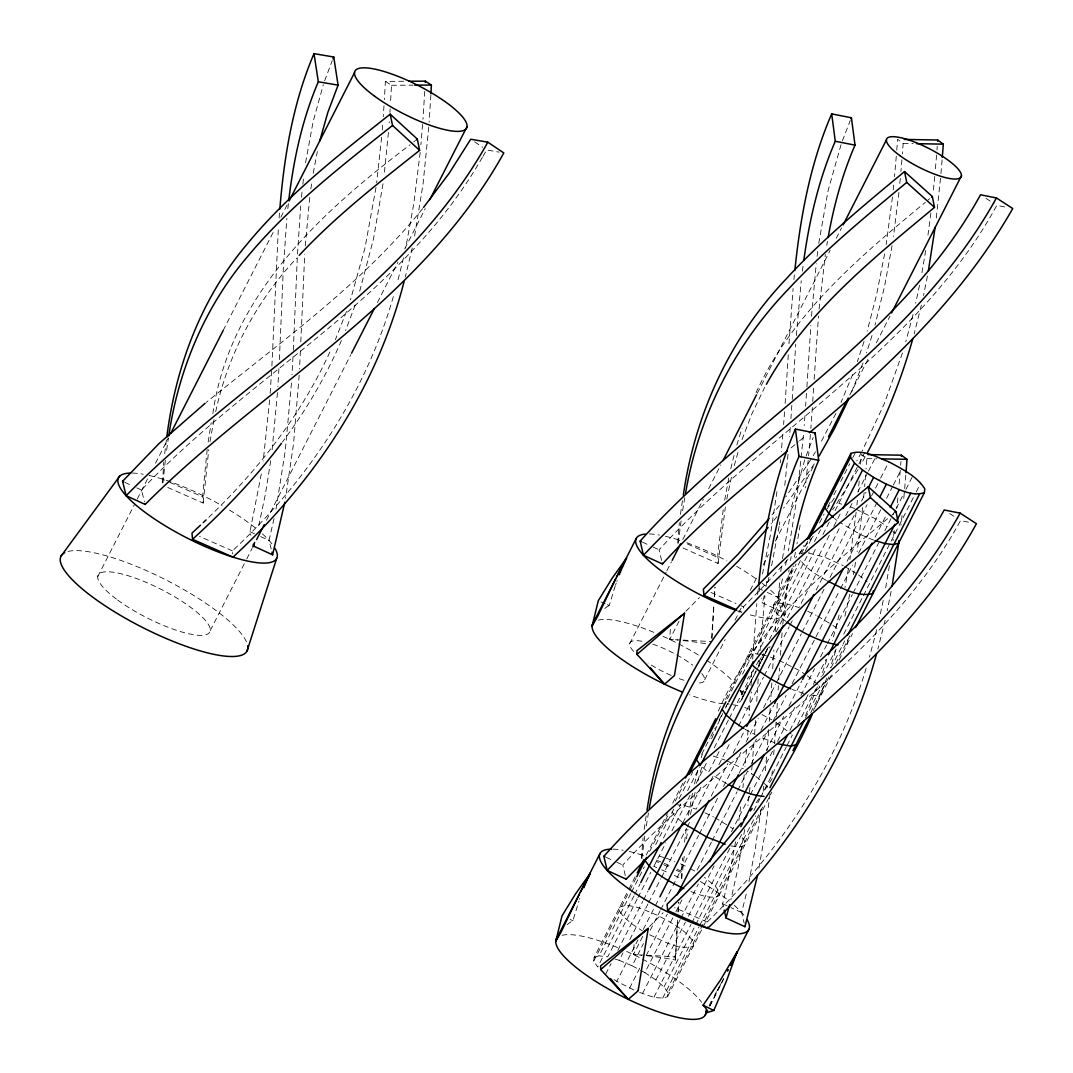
<?xml version="1.0" encoding="UTF-8"?>
<svg xmlns="http://www.w3.org/2000/svg" width="1073" height="1073" viewBox="0 0 1073 1073"><rect width="100%" height="100%" fill="white"/><g stroke="black" fill="none" stroke-linecap="round" stroke-linejoin="round"><path stroke-width="0.75" stroke-dasharray="5 3.75" d="M300.802 341.831L304.719 254.381M300.4 350.871L299.501 369.058M279.382 359.603L283.393 267.392L286.867 218.275M293.331 350.187L297.369 256.071L300.668 206.07M292.996 356.732L291.99 374.772M403.676 81.266L385.395 81.374L384.375 99.641M385.395 81.374L391.497 85.277L390.438 104.135M271.898 365.987L278.35 228.683M278.926 368.576L277.867 386.588M647.032 955.788A96.463 25.967 3.6 0 1 675.427 960.013L677.707 919.185M712.043 638.663L714.001 604.005M424.747 91.285L422.963 119.291M430.863 94.88L429.133 122.027M299.166 375.161L293.6 443.176L285.552 498.234M271.617 370.829L270.141 393.456M634.063 944.602L633.432 954.621A96.463 25.967 3.6 0 1 641.627 955.265M670.357 629.422L669.726 639.441A96.463 25.967 3.6 0 1 677.921 640.085M675.413 960.027L677.519 919.199M678.163 911.661L678.74 902.675M711.627 638.006L713.813 604.019M714.457 596.481L715.034 587.494M750.993 685.714L751.985 669.995M756.773 701.38L758.235 678.069M788.279 354.814L785.007 405.406M771.822 682.951L770.615 702.064M778.126 690.046L778.408 685.66M814.152 379.265L818.498 315.998M384 105.731L383.262 116.662M390.143 108.842L389.915 112.383M750.295 696.766L749.048 715.812M772.708 668.734L773.928 649.956M778.77 679.813L779.521 668.211M777.295 703.298L776.436 716.643M806.909 386.884L810.853 325.481M813.589 388.118L812.73 401.463M291.48 382.994L285.27 450.74L275.989 509.192M752.683 659.037L756.8 603.71M758.987 666.507L759.456 659.318M788.977 343.856L793.095 288.53M770.186 708.462L769.314 721.324M792.223 399.411L795.75 344.138M806.48 393.281L805.608 406.144M755.54 720.479L754.614 733.784M791.834 405.299L790.908 418.604M776.047 722.612L774.545 743.643M812.341 407.432L810.853 428.462M277.464 392.611L272.086 450.11M305.242 245.958L309.789 196.842M678.015 912.117L678.726 902.272M714.31 596.937L715.02 587.092M780.393 655.268L782.204 631.179M167.79 487.477L203.159 503.063L202.891 493.07L207.21 449.131M760.06 650.721L764.942 595.984M784.564 411.777L783.612 424.532M796.354 335.541L801.236 280.804M389.164 122.979L389.258 121.799M748.029 730.136L747.318 739.713M775.216 631.42L779.95 578.87M768.63 731.008L767.115 750.47M811.51 316.24L816.245 263.69M804.924 415.828L804.187 425.552M860.573 464.099L861.297 454.456L866.877 458.587L866.085 469.089M896.773 150.126L897.591 139.289L903.171 143.406L902.38 153.908M203.159 503.063L208.766 449.533M279.101 218.074L279.57 212.052M753.957 742.69L752.267 763.547M790.265 427.51L789.567 436.443M900.958 461.47L900.676 465.226M937.252 146.29L936.97 150.046M422.588 124.388L420.898 144.775M428.771 126.976L423.044 184.006L414.245 238.206M269.658 399.921L263.193 461.135M382.632 125.152L382.243 129.994M774.089 749.678L773.472 757.256M810.383 434.498L808.586 455.77M865.629 474.937L864.637 486.632M896.29 156.175L894.506 176.643M901.924 159.756L900.931 171.452M900.274 470.242L898.906 486.579M905.8 475.138L904.673 488.55M936.581 155.062L935.2 171.398M942.094 159.957L940.86 174.591M388.439 132.381L384.188 174.483M746.54 749.289L744.997 766.873M782.834 434.109L781.292 451.693M803.409 435.289L796.743 498.918L788.427 550.892M162.533 482.917L163.78 462.007M766.565 756.975L765.076 773.257M782.794 624.178L789.044 569.763M819.088 308.997L825.338 254.583M859.191 480.999L858.212 491.823M381.639 137.25L376.65 182.772M752.146 765.036L751.328 774.009M904.231 493.432L903.546 500.769M940.525 178.252L936.085 219.885M162.975 482.716L165.363 460.089M788.038 454.348L784.403 488.832M772.292 770.95L771.567 778.596M864.114 492.467L863.336 500.622M900.301 178.453L899.63 185.441M934.744 176.428L933.148 192.791M674.233 875.38L681.744 878.707L681.207 872.51L682.696 857.783M682.965 548.008L718.038 563.526L717.864 553.628L723.403 508.2M808.157 460.357L805.246 487.974M681.744 878.707L684.292 855.181M718.038 563.526L725.375 506.952M897.86 497.899L896.854 507.972M301.473 197.231L302.21 189.921M420.173 152.406L413.896 203.105L405.715 248.011M757.632 594.67L758.383 587.186M744.233 774.867L742.905 787.649M793.926 279.49L794.369 274.996M780.205 462.892L780.527 459.687M857.394 500.233L856.911 505.021M893.688 185.052L893.205 189.841M862.625 507.609L857.179 551.643M898.919 192.429L893.474 236.462M749.973 787.488L747.935 805.515M763.748 786.321L762.849 794.489M902.058 515.456L900.971 525.26M287.832 208.672L288.597 201.858M641.413 858.252L643.062 837.852M677.707 543.072L679.357 522.672M769.998 793.926L764.593 835.599L758.584 870.109M856.147 512.21L849.883 559.623M892.441 197.03L886.177 244.443M633.982 895.861L597.728 967.014L593.704 961.22L594.147 957.331L628.134 890.63M641.949 858.44L644.819 835.827M678.243 543.26L681.114 520.646M639.602 992.445C648.387 995.395 658.353 1000.291 667.567 996.656L668.01 992.766L763.922 804.522M847.75 640.004L847.308 643.88L842.439 645.396M302.841 184.127L303.686 176.924M164.692 453.624L166.422 439.836M817.09 256.393L817.8 250.586M780.795 571.56L781.506 565.766M930.908 212.91L927.595 238.005M894.305 530.612L893.031 540.644M684.52 842.157L686.251 829.188M802.376 271.201L803.261 264.387M766.082 586.381L766.967 579.568M776.932 491.622L770.521 534.461L762.326 574.766M740.638 806.802L738.72 821.127M761.092 809.19L755.325 848.341L748.981 881.657M270.704 460.746L265.433 494.009L258.378 527.581M382.994 183.765L373.525 238.756L359.468 292.084M818.739 243.383L828.115 190.525L841.058 144.614M782.445 558.564L791.82 505.705L804.763 459.794M166.623 450.217L168.34 438.522M680.443 514.329L682.455 500.608M644.149 829.509L646.161 815.788M208.149 442.089L211.18 422.655M310.835 188.902L311.787 182.343M376.006 187.507L364.981 247.93L350.469 299.904M686.465 838.831L687.914 829.201M305.577 162.72L313.128 121.598L323.335 84.687M744.675 829.577L738.237 866.971L730.874 899.845M261.316 473.931L249.982 531.698L250.948 535.32M682.589 510.775L684.762 497.751M646.281 825.955L648.468 812.932M779.347 524.925L779.83 521.907M800.163 525.073L797.011 543.676M892.079 245.65L884.514 286.612L874.991 325.24M855.543 562.359L853.504 574.565M925.717 250.492L921.667 274.111M889.423 565.672L885.373 589.292M209.946 441.768L214.104 419.06M779.105 526.427L771.46 566.423M735.568 841.742L729.734 873.167L722.652 903.815L723.752 908.268M724.677 500.152L728.822 477.74M688.383 815.332L692.528 792.92M826.787 245.355L827.457 241.425M790.493 560.535L791.15 556.605M313.222 173.222L317.353 151.508M884.648 253.805L876.453 295.303L867.145 331.208M848.354 568.985L844.988 587.561M726.756 499.24L732.081 474.199M690.462 814.42L695.197 791.834M927.421 276.096L923.531 295.491M891.126 591.277L887.237 610.671M212.856 413.561C229.676 295.853 320.17 212.695 410.101 144.748M795.401 552.287L793.832 560.213M849.776 594.268L844.464 618.236M919.521 285.217L915.685 303.216M883.227 600.397L879.391 618.397M786.576 560.254L785.275 566.477M274.044 518.608L269.015 540.443L271.523 550.355M412.233 247.97L405.312 277.022M792.156 568.127L781.265 611.543L762.326 602.825L761.32 598.412M730.767 468.74L734.455 453.624M694.472 783.92L698.161 768.805M215.713 411.683C227.932 354.291 256.541 300.963 296.591 258.204M921.385 305.134L914.169 333.864M885.091 620.315L877.875 649.044M403.528 257.855L397.426 282.212M782.512 578.884L777.952 597.379L779.454 603.589M746.218 894.064L741.658 912.56L744.179 923.196M839.099 615.03L832.541 640.474M768.952 577.381L767.477 583.444M913.016 314.577L905.773 341.858M876.721 629.757L869.479 657.038M759.604 591.317L758.946 588.634L759.644 585.871M567.134 924.711A96.463 58.331 29.6 0 1 572.915 920.661L578.924 901.132M734.227 465.655L738.278 451.304M697.933 780.836L701.983 766.484M764.338 595.569L762.326 602.825M736.816 445L742.033 428.14M701.219 757.739L702.305 754.104M393.322 296.631C365.316 394.663 306.583 481.737 232.412 550.878L232.693 554.003M872.027 335.487L866.501 352.883M835.733 650.667L830.207 668.063M864.047 341.482L857.314 361.762M902.46 352.95L884.192 403.917L862.182 450.942M866.166 668.13C837.329 765.264 779.695 851.949 707.174 922.029L707.348 923.974M826.84 659.587L821.019 676.942M742.033 439.595L752.025 413.521L764.647 387.474M324.596 80.918L332.241 60.625M615.218 585.952L609.236 605.507L606.5 604.3M355.163 305.108L345.533 330.725M615.54 585.026L616.197 583.189M842.372 140.845L850.259 120.498M806.078 456.025L813.2 437.502M579.568 899.281L579.903 898.369M863.027 362.929L850.849 393.965M769.502 647.958L770.012 646.55M826.733 678.109L815.748 706.356M346.485 311.438L335.393 339.658M616.868 581.351L617.203 580.439M817.371 686.921L804.71 717.649M852.606 374.584L841.004 402.469M711.587 738.774L717.193 725.388M341.415 340.543C325.87 376.636 305.832 410.744 282.306 442.197M745.789 689.818L747.961 685.151M709.159 1005.723L711.788 1000.103M745.131 691.28L743.817 694.177M718.306 711.117C753.796 630.428 822.629 572.486 889.034 517.508M717.689 724.288L722.813 713.371M751.127 693.051L751.636 691.937M743.16 695.626L742.154 697.799M756.116 392.597C792.035 313.531 859.862 256.568 925.328 202.328M329.867 352.078C301.258 414.688 258.298 469.826 208.792 517.293M835.934 413.387L820 444.007M766.887 650.05L768.362 647.086M767.624 648.561L761.589 660.364M766.135 651.526L758.544 666.413M97.764 576.577L134.232 505.007M137.264 499.052L149.415 475.191M155.505 463.268L168.407 437.918M223.117 330.564L274.017 230.668M280.844 217.256L287.685 203.83M210.268 630.548L245.972 560.468M246.736 558.979L252.048 548.544M266.48 520.217L350.817 354.707M377.401 302.532L397.909 262.268M404.749 248.856L425.257 208.591M629.65 643.827L666.118 572.258M666.87 570.769L671.43 561.823M682.83 539.451L703.338 499.2M708.663 488.765L720.815 464.904M757.283 393.335L830.207 250.21M836.283 238.273L841.608 227.838M679.048 621.16L669.726 639.441L681.395 640.044M704.653 679.799L725.16 639.548M735.045 620.167L741.121 608.23M750.242 590.338L757.833 575.436M763.144 565.002L768.469 554.567M775.31 541.141L814.045 465.105M849.762 395.025L868.754 357.752M876.346 342.837L890.013 315.998M628.885 889.155L635.685 875.809M646.254 855.06L667.406 813.562M672.691 803.181L683.26 782.432M725.563 699.435L793.524 566.034M799.573 554.178L804.106 545.285M593.704 961.22L629.194 891.556M629.945 890.08L635.994 878.21M649.581 851.533L668.466 814.487M675.266 801.142L686.586 778.904M727.373 698.872L796.099 563.982M801.383 553.614L808.184 540.269M594.147 957.331L599.016 955.828L630.736 893.568M631.501 892.092L644.337 866.89M655.67 844.652L673.79 809.082M679.075 798.701L692.675 772.024M701.729 754.239L710.044 737.942M710.795 736.454L715.329 727.561M719.098 720.144L722.129 714.216M725.898 706.812L727.414 703.848L739.002 705.752M742.516 674.206L801.424 558.59M805.193 551.173L812.757 536.352M819.544 523.02L824.077 514.115M827.86 506.711L830.126 502.258M833.895 494.854L836.913 488.926M840.695 481.509L849.762 463.724M852.78 457.795L855.798 451.867M634.747 894.386L640.031 884.004M663.436 838.053L680.805 803.959M687.605 790.627L699.69 766.913M757.082 654.262L809.203 551.991M814.487 541.61L820.523 529.754M637.188 899.053L607.734 956.861L599.016 955.828M637.952 897.578L650.788 872.376M653.806 866.447L665.89 842.734M671.926 830.878L690.06 795.294M696.095 783.438L707.429 761.213M714.229 747.868L728.567 719.701M729.332 718.226L753.501 670.799M756.519 664.871L759.536 658.929M769.354 639.669L816.177 547.766M822.978 534.434L829.778 521.089M835.062 510.708L864.516 452.913M741.617 699.663L767.906 648.065M776.168 631.849L785.181 614.172M605.762 974.002L611.047 963.621M617.847 950.289L642.767 901.374M643.518 899.885L648.052 890.992M682.79 822.817L702.426 784.283M719.044 751.663L708.475 772.412L701.594 766.43M829.308 535.266L785.503 621.227L777.482 614.239L773.445 608.458L773.888 604.568L778.77 603.053L787.475 604.099L798.983 607.559L840.521 526.038M833.842 526.374L840.642 513.028M614.923 959.034L619.242 960.335L623.011 952.918M629.811 939.572L647.944 904.003M648.696 902.527L660.78 878.814M661.531 877.325L686.452 828.41M687.216 826.934L690.234 821.006M712.888 776.53L696.27 809.149L684.775 805.675L677.506 804.804M718.923 764.673L730.257 742.449M738.559 726.139L763.493 677.224M764.244 675.749L789.165 626.833M789.916 625.344L792.182 620.905M845.806 515.67L852.606 502.325M857.89 491.944L867.708 472.683M868.459 471.195L876.024 456.374M633.875 990.003L616.814 981.352L637.966 939.854M643.25 929.473L654.584 907.248M655.335 905.76L659.117 898.342M711.225 796.072L727.843 763.466M733.127 753.085L745.212 729.372L755.124 734.683M816.204 590.043L855.476 512.974M861.512 501.118L866.045 492.225M642.754 936.34L633.432 954.621L645.101 955.225M619.242 960.335L632.145 965.807L643.478 943.569M650.265 930.237L660.083 910.964M660.847 909.488L672.167 887.25M672.932 885.761L698.603 835.371M699.355 833.895L718.239 796.837M723.524 786.455L740.893 752.374M746.178 741.993L758.262 718.28M763.56 707.898L775.631 684.185M776.396 682.71L801.316 633.794M802.067 632.305L823.97 589.318M830.019 577.462L867.024 504.833M871.558 495.941L879.86 479.644M880.611 478.156L888.927 461.859M629.569 988.179L640.138 967.43M646.187 955.574L667.326 914.075M739.082 773.257L756.452 739.163M760.972 730.27L773.821 705.082M847.08 561.3L877.285 502.016M668.01 992.766L663.972 986.986L655.952 979.984L644.886 972.634L672.838 917.791M675.856 911.862L681.905 900.006M711.359 842.198L696.243 871.839L689.161 868.057M712.11 840.722L737.03 791.807M737.781 790.318L747.599 771.058L754.52 775.645M751.382 763.641L768.751 729.546M773.284 720.654L786.12 695.465M792.169 683.608L839.743 590.217M840.494 588.742L852.579 565.028M858.628 553.172L882.033 507.221M886.566 498.328L892.602 486.471M893.366 484.983L901.669 468.686M642.472 993.652L680.228 919.548M680.993 918.059L698.362 883.978M766.323 750.577L783.706 716.482M788.99 706.101L801.826 680.912M875.085 537.13L886.405 514.906M655.952 979.984L685.406 922.176M688.423 916.248L714.095 865.857M731.478 831.763L749.598 796.193M750.349 794.717L773.016 750.242M777.536 741.349L794.905 707.255M800.954 695.398L814.541 668.72M820.59 656.864L826.626 645.007M827.39 643.518L852.311 594.616M853.062 593.128L878.747 542.737M884.782 530.88L892.334 516.059M893.085 514.571L895.351 510.131M896.116 508.642L905.169 490.857M905.934 489.368L912.721 476.036M653.98 997.125L690.985 924.497M691.736 923.021L730.257 847.429M789.916 730.324L808.036 694.754L816.754 695.787L821.636 694.285L822.079 690.395L818.847 685.768M813.334 684.373L826.17 659.184M663.972 986.986L694.942 926.214M695.693 924.725L742.516 832.836M753.85 810.598L759.899 798.741M760.65 797.252L786.321 746.862M787.086 745.373L792.37 735.005M797.655 724.624L817.291 686.09M822.575 675.708L836.175 649.031M843.727 634.21L862.598 597.151M863.363 595.676L915.47 493.406M916.221 491.917L920.755 483.024M662.685 998.172L698.939 927.018M699.69 925.543L755.58 815.856M805.434 718.025L824.305 680.966M831.106 667.634L844.706 640.957M810.745 712.633L830.381 674.085M835.679 663.718L850.017 635.551M667.567 996.656L702.305 928.467M703.056 926.992L771.782 792.102M813.321 710.581L832.205 673.522M839.006 660.19L852.592 633.513M709.83 1005.991L723.35 979.461M743.146 696.605L756.317 670.773M709.776 1006.045L723.779 978.603M725.536 707.992L726.649 705.86M760.73 662.001L758.115 666.91M727.212 704.787L728.352 702.654M723.135 979.636L723.564 978.817M861.431 452.377L856.817 460.894M721.821 982.09L720.063 985.349M865.173 456.776L861.23 463.925M755.915 670.974L755.03 672.597M719.621 986.154L717.019 990.889M716.59 991.653L714.538 995.301M857.998 469.612L835.398 505.638M813.2 455.676L815.507 451.813M482.984 156.282L486.699 149.965L499.146 152.138M482.354 157.329C401.57 298.817 250.089 374.236 141.502 490.026L144.439 501.735M763.654 653.712L762.085 656.3M761.307 657.588L756.76 664.858M810.866 459.526L785.744 496.96M814.286 463.912L783.598 508.133M772.211 778.542L762.42 793.671M754.104 668.962L747.251 679.115M834.311 498.073L827.122 508.709M832.621 509.702L834.486 506.993M759.04 798.634L754.735 804.804M779.414 505.423L771.983 514.96M813.227 536.151L795.643 557.88M776.906 516.703L771.031 523.986M422.588 208.672C361.386 284.533 281.341 341.429 206.257 402.375M661.598 560.441L659.09 549.819C767.262 431.011 917.817 350.039 996.817 205.399L1006.367 207.277M625.304 875.622L622.796 864.999C730.928 746.124 881.523 665.233 960.523 520.579L970.072 522.457M787.931 559.382L767.477 582.237L743.468 606.849L743.79 610.363M685.888 611.275L699.435 597.581M649.594 926.455L663.141 912.761M799.546 440.855L805.662 435.772M927.957 200.155L929.701 198.706M791.029 447.91L798.325 441.875M891.663 515.335L893.407 513.887M413.695 141.904L415.492 140.496M800.793 553.789L804.442 552.662M391.497 85.277L413.105 85.156M903.171 143.406L913.217 143.594M866.877 458.587L876.909 458.775M683.058 640.125L711.412 641.574M646.764 955.305L675.118 956.754M808.801 553.172L824.668 557.169L843.23 565.672M760.355 654.315L753.085 653.444L748.216 654.959L747.76 658.849L749.383 661.169M731.008 845.94L739.726 846.986L744.595 845.47L745.051 841.581L741.014 835.8M838.831 503.304L841.715 504.176M761.803 654.49L768.992 656.663M770.427 657.092L777.603 659.788M803.731 693.453L792.236 689.456M744.756 707.483L751.932 710.178M775.175 742.985L759.389 736.816M713.317 756.143L724.825 759.966M659.09 856.066L664.844 857.81M666.279 858.239L674.89 861.364M850.339 506.764L854.645 508.602M856.08 509.206L875.997 519.077L887.049 526.427M873.57 540.095L860.667 534.622L839.623 522.283M807.593 611.208L816.137 615.312M779.038 660.391L798.956 670.263L805.863 674.863M726.247 760.569L743.361 768.778M704.881 812.798L713.424 816.902M680.631 863.805L687.753 867.292M690.958 891.65C699.744 894.614 709.696 899.496 718.923 895.861L719.366 891.971L715.329 886.191L704.545 877.365M601.028 601.899L605.132 603.697M232.412 550.878L199.578 536.433M570.206 919.481L572.942 920.674M740.96 605.735L743.468 606.849M162.171 479.001L164.692 480.114M169.749 482.34L202.623 496.853M707.174 922.029L674.609 907.624M677.385 539.558L679.893 540.658M687.417 543.984L717.515 557.33M710.903 592.444L735.957 603.536M739.029 610.872L741.537 611.986M656.139 861.391L658.634 862.491M663.651 864.717L671.175 868.057M641.091 854.738L643.599 855.838M661.692 869.827L669.217 873.154M654.181 866.501L656.689 867.614M676.191 870.283L681.207 872.51M249.982 531.698L254.744 533.885M758.946 588.634L762.514 590.271M767.262 592.457L777.952 597.379M642.526 542.2L649.634 545.46M653.175 547.096L659.09 549.819M260.685 536.607L269.015 540.443M124.924 482.394L132.033 485.667M136.767 487.853L141.502 490.026M741.658 912.56L730.968 907.637M722.652 903.815L727.4 906.001M606.232 857.381L613.34 860.64M616.881 862.276L622.796 864.999M740.719 690.69L746.07 693.306M844.652 566.437L857.22 574.068M826.492 580.466C816.285 574.632 805.394 568.341 799.117 558.054M817.559 616.076L831.548 624.459M761.951 714.591L771.863 719.903M726.609 783.558L714.001 776.101M714.846 817.653L728.835 826.049M649.581 934.744C662.953 940.833 678.19 950.437 693.238 946.252L693.695 942.376C685.513 929.379 670.853 922.552 657.816 915.417C645.946 911.084 632.748 902.675 619.818 906.94L619.376 910.829L623.413 916.61L631.447 923.598L642.499 930.962M632.145 965.807L639.226 969.603M640.648 970.354L644.886 972.634M985.939 198.331L994.094 203.629M949.645 513.511L957.8 518.809M858.601 574.98L867.105 581.821M832.93 625.385L837.986 629.221M807.258 675.775L818.042 684.601M776.047 722.491L791.217 733.999M755.902 776.57L763.252 782.405M730.217 826.961L732.98 828.799M614.051 979.515L616.814 981.352M474.709 141.904L482.702 147.269M892.79 531.417L895.083 533.415M834.566 518.447L836.86 520.445M764.392 783.397L769.918 790.023M681.65 821.811L674.769 815.815L670.732 810.035M779.856 605.36L781.265 611.543M68.028 551.455A104.416 26.503 27 0 1 166.302 580.091A104.416 26.503 27 0 1 246.79 642.7M132.368 473.072A88.751 22.52 27 0 1 143.165 474.226M149.469 475.527A88.751 22.52 27 0 1 222.138 505.732M229.461 510.037A88.751 22.52 27 0 1 255.857 528.292M262.389 533.858A88.751 22.52 27 0 1 272.676 544.869M740.102 690.757A96.463 13.144 24.9 0 1 742.114 697.772M739.968 690.247A83.533 21.192 27 0 1 735.944 703.499M723.752 703.848A83.533 21.192 27 0 1 689.563 694.848M598.358 620.127A83.533 21.192 27 0 1 656.032 633.271M662.98 636.302A83.533 21.192 27 0 1 699.891 655.938M706.517 660.19A83.533 21.192 27 0 1 734.965 683.501M604.783 608.445A96.463 58.331 29.6 0 1 609.209 605.48M683.327 640.608A96.463 25.967 3.6 0 1 706.785 643.907M770.562 590.15A83.533 21.192 27 0 1 746.956 613.971M741.51 612.281A83.533 21.192 27 0 1 737.339 610.859M649.339 533.965A83.533 21.192 27 0 1 659.493 535.065M665.434 536.272A83.533 21.192 27 0 1 678.552 539.92M686.894 542.777A83.533 21.192 27 0 1 726.89 560.871M736.615 566.316A83.533 21.192 27 0 1 756.398 579.031M762.286 583.363A83.533 21.192 27 0 1 765.572 585.938M701.796 673.536A41.767 10.596 27 0 1 696.404 682.924M683.997 680.255A41.767 10.596 27 0 1 676.486 677.613M671.215 675.454A41.767 10.596 27 0 1 648.052 663.007M633.62 651.391A41.767 10.596 27 0 1 643.572 641.587M652.746 644.162A41.767 10.596 27 0 1 692.689 665.139M562.064 935.307A83.533 21.192 27 0 1 619.738 948.452M626.686 951.483A83.533 21.192 27 0 1 701.541 1002.209M613.045 849.145A83.533 21.192 27 0 1 623.198 850.245M629.14 851.452A83.533 21.192 27 0 1 642.258 855.101M656.26 860.09A83.533 21.192 27 0 1 670.249 865.991M676.996 869.13A83.533 21.192 27 0 1 683.716 872.456M700.32 881.496A83.533 21.192 27 0 1 729.278 901.119M734.267 905.33A83.533 21.192 27 0 1 745.105 916.718M117.722 600.075A62.65 15.894 27 0 0 209.423 632.654A62.65 15.894 27 0 0 134.903 577.958A62.65 15.894 27 0 0 117.722 600.075"/><path stroke-width="1.5" d="M425.23 82.406L425.297 81.146L408.665 81.24M425.297 81.146L431.386 85.049L430.93 93.646M901.333 456.454L901.427 455.207L867.99 454.59M901.427 455.207L907.02 459.338L906.001 472.697M937.628 141.274L937.722 140.027L904.284 139.41M937.722 140.027L943.315 144.158L942.295 157.516M638.167 990.755L628.282 999.365L600.692 969.576L600.625 965.874L648.24 928.386L638.435 988.971M674.461 675.534L664.576 684.185L636.986 654.396L636.919 650.694L684.534 613.206L674.515 675.132M279.825 209.047C284.171 156.108 292.983 102.74 314 53.65L333.757 57.017L338.075 85.129L327.815 112.477L319.781 140.871M758.544 585.697C764.043 532.275 773.928 478.585 795.401 429.079L815.131 432.956L818.712 460.317C805.944 489.825 797.454 521.062 791.847 552.689M794.838 270.517C800.337 217.095 810.222 163.404 831.696 113.899L851.425 117.775L855.007 145.137C842.238 174.644 833.748 205.895 828.141 237.509M696.86 755.754L696.417 759.644L700.441 765.425M825.244 503.774L824.802 507.663L828.839 513.444L833.426 517.441M808.935 538.794L850.473 457.272L850.929 453.383C863.845 449.104 877.057 457.514 888.927 461.859C901.95 468.995 916.61 475.822 924.792 488.819L924.349 492.695L855.624 627.584M873.288 590.901L872.993 593.49C857.394 597.688 841.688 587.628 827.913 581.217M898.959 540.497L898.664 543.099L893.796 544.601L885.077 543.568L875.005 540.537M288.744 200.503C293.492 159.917 302.184 119.452 318.319 81.776L314 53.65M935.146 227.235L928.319 271.228M898.852 542.415L892.025 586.408M166.798 437.1C175.543 367.422 200.933 298.898 246.535 244.805C287.765 194.481 339.484 154.378 390.196 114.167L417.29 139.074L419.623 150.354C377.897 183.429 335.621 216.29 299.219 255.347M803.811 260.323C809.431 219.589 818.887 179.084 835.277 141.26L831.696 113.899M767.517 575.49C773.137 534.77 782.593 494.264 798.983 456.441L795.401 429.079M638.207 990.406L638.408 989.158M168.769 435.826C178.44 370.011 204.889 306.301 248.386 255.589C290.126 205.708 341.831 165.685 392.53 125.461L390.196 114.167M683.327 495.176C694.835 415.157 729.586 338.451 785.49 279.651C821.717 239.976 863.269 205.775 904.552 171.559L932.343 196.533L934.503 207.371C871.92 259.451 806.507 312.002 766.39 384.295M647.032 810.356C658.42 731.759 691.964 656.193 746.406 597.916C783.25 556.927 825.915 521.84 868.245 486.74L896.049 511.714L898.208 522.551C835.022 575.128 768.898 628.241 728.929 701.594M685.499 493.714C698.147 417.397 734.12 345.613 787.743 289.831C824.144 250.586 865.576 216.505 906.712 182.41L904.552 171.559M649.205 808.894C661.853 732.577 697.826 660.78 751.449 605.011C787.864 565.766 829.268 531.685 870.418 497.59L868.245 486.74M284.801 502.298L272.596 554.835L253.644 546.117L253.215 544.319M757.538 875.394L744.97 926.723L726.032 918.005L724.181 910.052M615.687 578.816L597.46 616.774L592.148 625.841L598.291 600.706L611.758 578.83L626.552 558.067L622.125 568.046M729.64 904.7L726.032 918.005M253.644 546.117L254.636 542.415M404.025 281.81C376.61 388.426 313.41 483.011 232.989 557.128L192.536 539.29L192 533.08L200.463 525.234M912.841 338.612C901.736 377.991 886.687 416.297 867.494 452.457M876.547 653.792C848.099 759.241 786.227 853.209 707.737 928.266L667.621 910.494L667.084 904.298L706.584 864.181L741.282 823.004M247.098 650.868L276.7 558.282M737.138 951.845L726.381 981.205L713.8 1010.458L705.86 1012.966A96.463 13.144 24.9 0 0 703.11 1005.227L720.466 980.038L737.138 951.845L732.805 960.778M619.389 574.752L619.832 573.639M620.274 572.513L620.731 571.399M583.98 887.693L584.436 886.58M621.2 570.286L621.656 569.173M584.906 885.466L585.362 884.34M332.992 58.814L333.757 57.017M585.831 883.227L586.301 882.113M851.037 118.674L851.425 117.775M814.742 433.854L815.131 432.956M586.783 881L587.266 879.9M587.749 878.787L590.257 873.248L575.463 894.01L561.997 915.886L555.854 941.021L561.166 931.954L579.393 893.997M848.435 399.518L834.646 428.221L819.075 456.092M812.14 714.698C779.333 789.808 727.078 854.752 667.621 910.494M706.53 1011.531L705.86 1012.966M732.068 962.266L730.592 965.231M170.687 433.438L223.117 330.564M289.2 200.852L354.533 72.629M252.812 547.056L254.328 544.065M256.608 539.598L264.213 524.684M351.568 353.218L374.37 308.488M429.817 199.645L467.05 126.587M592.685 623.976L636.235 538.485M672.194 560.334L680.55 543.931M723.095 460.438L756.519 394.824M843.123 224.861L886.432 139.866M556.391 939.157L599.941 853.665M828.49 436.778L848.233 398.003M891.542 313.021L961.435 175.851M637.201 872.845L643.988 859.513M685.526 777.992L715.745 718.695M807.124 539.343L850.929 453.383M636.745 876.735L646.563 857.461M688.853 774.465L725.871 701.836M640.782 882.516L661.169 842.506M701.205 763.949L753.313 661.665M822.039 526.789L854.51 463.053L850.473 457.272M648.816 889.517L682.79 822.817L706.597 836.994L725.254 844.21M722.062 745.735L783.236 625.68M842.909 508.589L862.544 470.041L854.51 463.053M659.868 896.867L708.958 800.525M746.714 726.408L813.938 594.496M868.312 487.772L873.596 477.405L862.544 470.041M677.143 894.802L738.318 774.746M774.572 703.593L843.298 568.717M879.552 497.564L886.352 484.231C898.222 488.564 911.42 496.973 924.349 492.695M709.682 861.74L764.07 755.016M802.577 679.424L872.067 543.059M890.188 507.489L899.254 489.704M740.826 826.666L787.649 734.777M828.436 654.731L894.895 524.295M897.162 519.855L910.749 493.178M769.931 787.689L803.918 720.989M847.724 635.028L919.467 494.21M792.934 750.604L811.818 713.545M705.323 1014.843L707.576 1010.417M730.861 964.721L748.887 929.339M616.573 577.073L626.552 558.067M580.278 892.253L590.257 873.248M727.588 971.132L728.339 969.657M809.337 432.714C887.317 368.441 962.253 297.033 1012.738 208.538L996.428 197.955C913.405 347.88 758.128 433.586 643.465 555.264L662.484 564.009C700.253 522.269 744.193 486.793 787.394 450.928M960.134 513.122C877.124 663.06 721.807 748.739 607.17 870.444L626.189 879.189C741.175 759.376 894.225 672.838 976.443 523.718L960.134 513.122L944.213 509.983C864.382 655.388 711.6 735.515 603.871 856.281L607.17 870.444M487.826 142.199C403.596 293.305 243.866 375.429 126.131 495.699L145.163 504.444C263.234 386.267 420.468 303.149 503.814 152.943L487.826 142.199L470.712 139.222L449.265 173.088L423.567 207.465M750.335 810.92L752.106 808.492M60.933 556.257L119.707 476.157M281.367 443.444C255.159 478.343 224.793 509.957 192.536 539.29M744.032 819.396L746.754 815.775M769.14 518.514L737.808 554.473L703.378 589.117L703.915 595.314L736.521 609.772M768.053 527.594L738.546 560.777L703.915 595.314M643.465 555.264L640.165 541.1C747.935 420.401 900.676 340.208 980.507 194.803L996.428 197.955M126.131 495.699L122.563 481.308L158.978 443.605L205.144 403.287M203.253 522.591L206.029 519.949M684.534 613.206L636.986 654.396M600.692 969.576L648.24 928.386M931.458 197.258L932.343 196.533M895.164 512.438L896.049 511.714M416.391 139.785L417.29 139.074M795.951 744.675L791.083 746.191L778.046 743.844M414.768 85.143L431.386 85.049M916.557 143.661L943.315 144.158M881.939 458.868L907.02 459.338M838.08 644.873C819.464 641.976 802.336 632.627 786.885 622.152M763.949 796.407C751.234 795.388 739.27 790.077 728.03 784.323M318.319 81.776L338.075 85.129M835.277 141.26L855.007 145.137M798.983 456.441L818.712 460.317M790.801 688.853C776.624 682.978 763.01 675.212 751.797 664.63M683.796 888.605C669.606 881.537 653.953 874.133 645.061 860.425M640.165 541.1L641.346 541.65M122.563 481.308L123.744 481.857M603.871 856.281L605.051 856.831M703.083 1005.213L713.8 1010.458M873.596 477.405L886.352 484.231M743.83 728.46L734.147 722.022L726.126 715.034L722.089 709.24M906.712 182.41L934.503 207.371M870.418 497.59L898.208 522.551M392.53 125.461L419.623 150.354M144.922 503.545L145.163 504.444M662.256 563.11L662.484 564.009M625.961 878.291L626.189 879.189M271.965 552.152L272.596 554.835M744.769 925.838L744.97 926.723M707.63 927.099L707.737 928.266M247.675 645.839A104.416 26.503 27 0 1 141.971 627.169A104.416 26.503 27 0 1 64.769 552.635M274.943 548.276A88.751 22.52 27 0 1 184.274 536.554A88.751 22.52 27 0 1 130.852 473.059M664.576 684.172A96.463 19.22 50 0 1 650.305 667.674M682.508 692.112A83.533 21.192 27 0 1 593.865 622.367M592.189 625.854A96.463 58.331 29.6 0 1 595.716 618.343M735.93 610.363A83.533 21.192 27 0 1 653.35 564.653A83.533 21.192 27 0 1 645.275 534.086M705.793 1010.82A83.533 21.192 27 0 1 624.794 997.675A83.533 21.192 27 0 1 557.571 937.547M628.282 999.352A96.463 19.22 50 0 1 610.55 978.63M555.894 941.034A96.463 58.331 29.6 0 1 559.422 933.523M747.237 919.937A83.533 21.192 27 0 1 661.907 908.898A83.533 21.192 27 0 1 611.623 849.132M374.504 96.114A62.65 15.894 27 0 0 466.205 128.706A62.65 15.894 27 0 0 391.685 73.997A62.65 15.894 27 0 0 374.504 96.114M899.737 155.531A41.767 10.596 27 0 0 960.871 177.26A41.767 10.596 27 0 0 911.192 140.791A41.767 10.596 27 0 0 899.737 155.531"/></g></svg>
